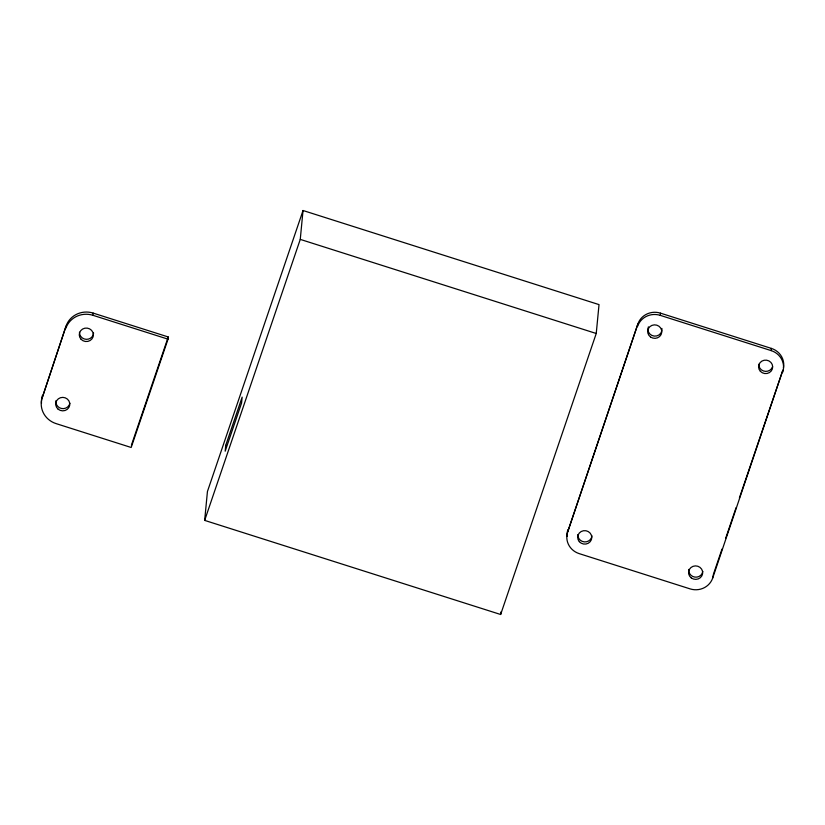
<?xml version="1.0" encoding="UTF-8"?>
<svg xmlns="http://www.w3.org/2000/svg" width="825" height="825" viewBox="0 0 825 825"><rect width="100%" height="100%" fill="white"/><g stroke="black" fill="none" stroke-linecap="round" stroke-linejoin="round"><path stroke-width="1.24" d="M42.271 397.609L66.062 326.081A21.532 20.543 5.5 0 1 93.163 313.098L168.238 336.961L168.022 339.168L131.175 447.48L56.11 423.617A21.532 20.543 5.5 0 1 42.271 397.609L66.062 326.081M65.845 328.288A21.532 20.543 5.5 0 1 92.957 315.305L93.163 313.098M204.662 520.389L207.436 491.514L303.033 210.509L599.022 304.611L596.238 333.486L500.641 614.491L204.662 520.389L300.259 239.384L303.033 210.509M500.641 614.491L500.888 611.975M739.406 497.918L782.904 370.074L712.687 578.057A17.944 17.119 5.5 0 1 690.092 588.885L579.202 553.627A17.944 17.119 5.5 0 1 567.672 531.96L637.89 323.967A17.944 17.119 5.5 0 1 660.474 313.149L771.365 348.397A17.944 17.119 5.5 0 1 783.472 367.898M567.672 531.96L637.89 323.967M637.673 326.174A17.944 17.119 5.5 0 1 660.258 315.356L660.474 313.149M712.687 578.057L712.893 575.85M782.688 372.281A17.944 17.119 5.5 0 0 771.158 350.604L771.365 348.397M131.392 445.273L168.238 336.961M713.305 574.633L722.009 549.068M725.732 538.106L736.096 507.664M660.258 315.356L771.158 350.604M300.259 239.384L596.238 333.486M92.957 315.305L168.022 339.168M69.888 403.26A7.064 6.744 5.5 0 1 61.607 408.519A7.064 6.744 5.5 0 1 56.028 400.558M93.586 332.991A7.064 6.744 5.5 0 1 86.182 339.323A7.064 6.744 5.5 0 1 79.478 332.197M41.498 403.353A21.532 20.543 5.5 0 1 42.477 395.402M567.064 536.384A17.944 17.119 5.5 0 1 567.878 529.753M702.828 571.447A7.064 6.744 5.5 0 1 694.836 577.098A7.064 6.744 5.5 0 1 688.844 569.415M591.979 535.817A7.064 6.744 5.5 0 1 584.337 541.891A7.064 6.744 5.5 0 1 577.902 534.538M661.928 328.474A7.064 6.744 5.5 0 1 654.122 336.084A7.064 6.744 5.5 0 1 648.388 326.844M772.561 366.785A7.064 6.744 5.5 0 1 758.794 364.238M225.751 445.304L225.184 451.192L241.581 403.002L242.148 397.124L225.751 445.304M58.111 409.159A7.064 6.744 5.5 0 0 69.671 405.467A7.064 6.744 5.5 0 0 60.452 397.722A7.064 6.744 5.5 0 0 58.111 409.159M81.087 339.281A7.064 6.744 5.5 0 0 93.039 336.93A7.064 6.744 5.5 0 0 84.841 328.195A7.064 6.744 5.5 0 0 81.087 339.281M691.257 577.902A7.064 6.744 5.5 0 0 702.611 573.653A7.064 6.744 5.5 0 0 692.99 566.352A7.064 6.744 5.5 0 0 691.257 577.902M760.382 371.322A7.064 6.744 5.5 0 0 772.344 368.992A7.064 6.744 5.5 0 0 764.156 360.247A7.064 6.744 5.5 0 0 760.382 371.322M579.325 541.674A7.064 6.744 5.5 0 0 591.37 539.736A7.064 6.744 5.5 0 0 583.492 530.733A7.064 6.744 5.5 0 0 579.325 541.674M650.512 336.971A7.064 6.744 5.5 0 0 661.743 332.444A7.064 6.744 5.5 0 0 651.936 325.38A7.064 6.744 5.5 0 0 650.512 336.971"/></g></svg>
